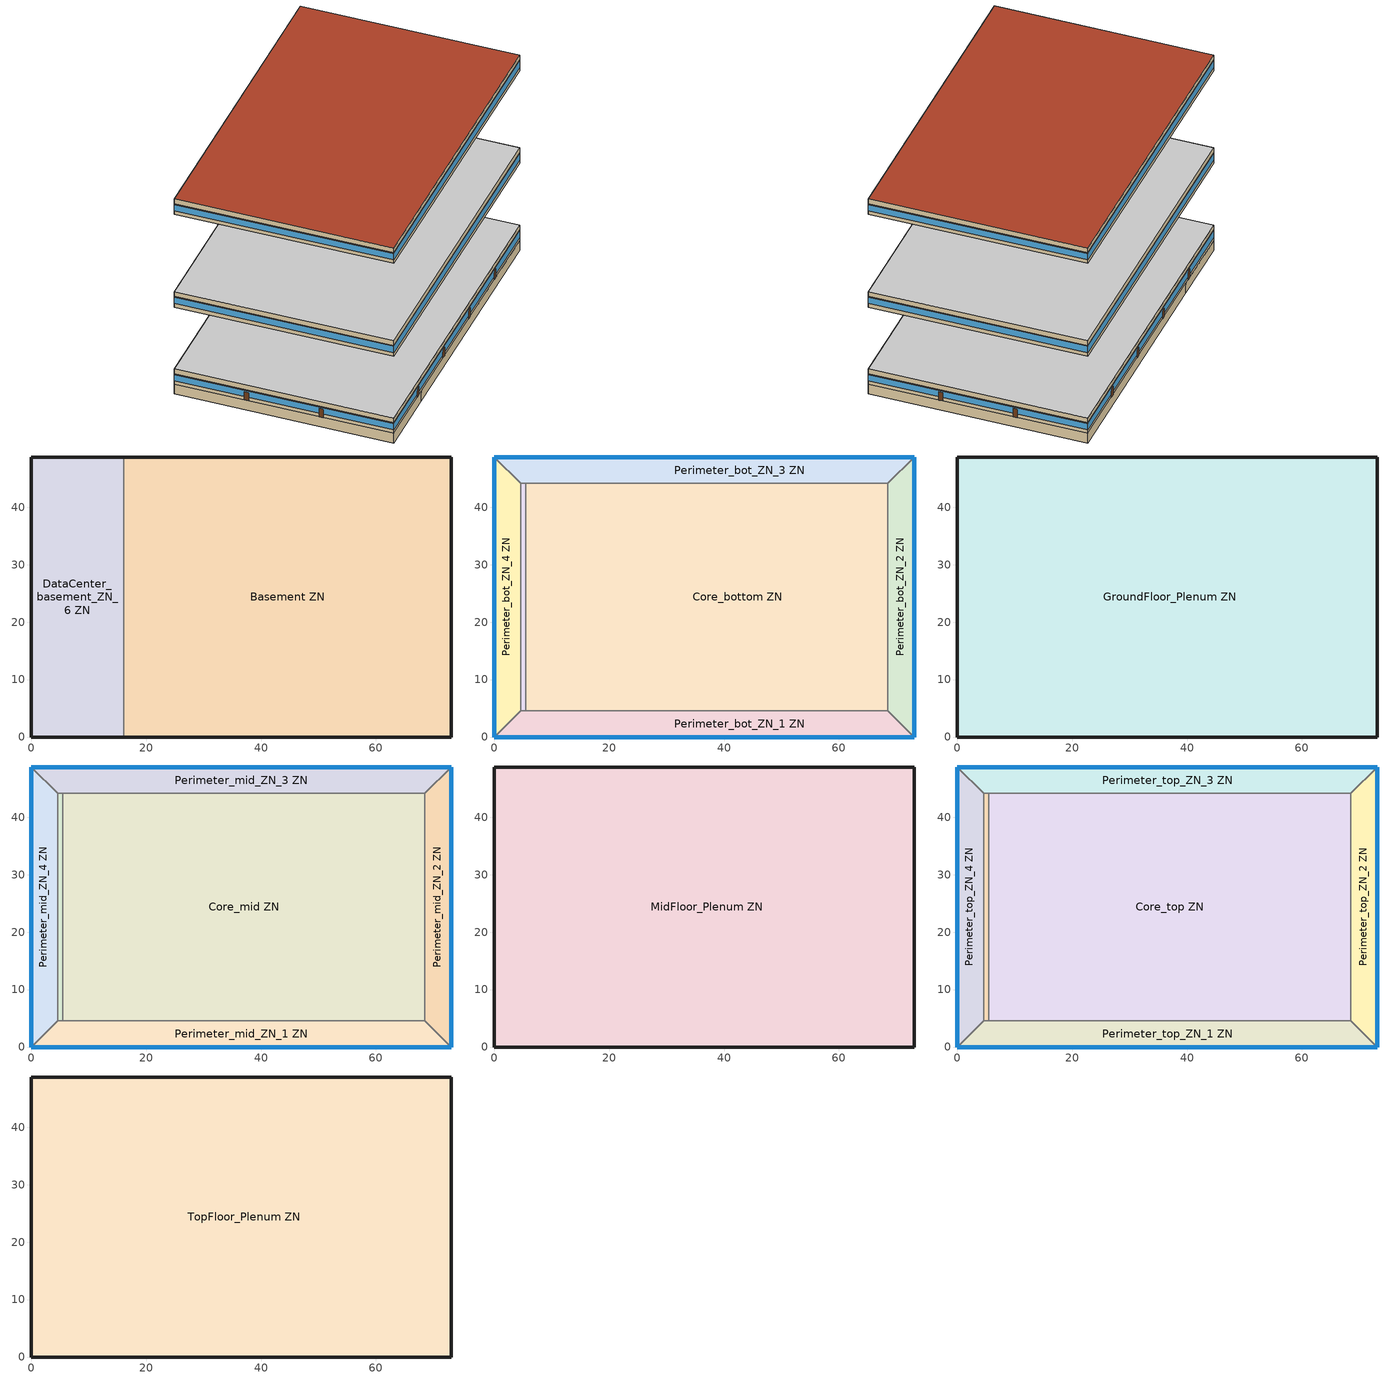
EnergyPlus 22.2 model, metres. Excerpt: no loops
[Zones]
Basement ZN
 floor ground (Basement Floor construction): 73.11,48.74 73.11,0 16.08,0 16.08,48.74 z-2.44
 wall ground (Basement Wall C-Factor 6.47 Height 2.44): 16.08,0 73.11,0 73.11,48.74 16.08,48.74 z-2.44:0
 wall to DataCenter_basement_ZN_6 ZN (Typical Interior Wall): 16.08,48.74 16.08,0 z-2.44:0
DataCenter_basement_ZN_6 ZN
 floor ground (Basement Floor construction): 16.08,48.74 16.08,0 0,0 0,48.74 z-2.44
 wall ground (Basement Wall C-Factor 6.47 Height 2.44): 16.08,48.74 0,48.74 0,0 16.08,0 z-2.44:0
Core_bottom ZN
 floor to Basement ZN (Typical Interior Floor): 68.53,44.16 68.53,4.57 16.08,4.57 16.08,44.16 z0
 floor to DataCenter_basement_ZN_6 ZN (Typical Interior Floor): 16.08,44.16 16.08,4.57 5.49,4.57 5.49,44.16 z0
 wall to Perimeter_bot_ZN_2 ZN (Typical Interior Wall): 68.53,4.57 68.53,44.16 z0:2.74
 wall to Perimeter_bot_ZN_3 ZN (Typical Interior Wall): 68.53,44.16 5.49,44.16 z0:2.74
 wall to Perimeter_bot_ZN_1 ZN (Typical Interior Wall): 5.49,4.57 68.53,4.57 z0:2.74
 wall to DataCenter_bot_ZN_6 ZN (Typical Interior Wall): 5.49,44.16 5.49,4.57 z0:2.74
Perimeter_bot_ZN_2 ZN
 floor to Basement ZN (Typical Interior Floor): 73.11,48.74 73.11,0 68.53,4.57 68.53,44.16 z0
 wall outside (Typical Insulated Exterior Mass Wall R-2.39): 73.11,0 73.11,48.74 z0:2.74
 wall to Perimeter_bot_ZN_1 ZN (Typical Interior Wall): 68.53,4.57 73.11,0 z0:2.74
 wall to Perimeter_bot_ZN_3 ZN (Typical Interior Wall): 73.11,48.74 68.53,44.16 z0:2.74
 window (U 1.22 SHGC 0.25 Sgl Elec Ref Colored 6mm): 73.11,0 73.11,48.74 z0.91:2.5
 door (Typical Insulated Metal Door R-1.43): 73.11,15.6 73.11,16.51 / 73.11,32.21 73.11,33.12 z0:2.13
Perimeter_bot_ZN_3 ZN
 floor to DataCenter_basement_ZN_6 ZN (Typical Interior Floor): 16.08,48.74 16.08,44.16 4.57,44.16 0,48.74 z0
 floor to Basement ZN (Typical Interior Floor): 73.11,48.74 68.53,44.16 16.08,44.16 16.08,48.74 z0
 wall outside (Typical Insulated Exterior Mass Wall R-2.39): 73.11,48.74 0,48.74 z0:2.74
 wall to DataCenter_bot_ZN_6 ZN (Typical Interior Wall): 4.57,44.16 5.49,44.16 z0:2.74
 wall to Perimeter_bot_ZN_4 ZN (Typical Interior Wall): 0,48.74 4.57,44.16 z0:2.74
 window (U 1.22 SHGC 0.25 Sgl Elec Ref Colored 6mm): 73.11,48.74 0,48.74 z0.91:2.5
 door (Typical Insulated Metal Door R-1.43): 59.29,48.74 58.38,48.74 / 44.44,48.74 43.52,48.74 / 29.61,48.74 28.7,48.74 / 14.74,48.74 13.82,48.74 z0:2.13
Perimeter_bot_ZN_1 ZN
 floor to DataCenter_basement_ZN_6 ZN (Typical Interior Floor): 16.08,4.57 16.08,0 0,0 4.57,4.57 z0
 floor to Basement ZN (Typical Interior Floor): 68.53,4.57 73.11,0 16.08,0 16.08,4.57 z0
 wall outside (Typical Insulated Exterior Mass Wall R-2.39): 0,0 73.11,0 z0:2.74
 wall to DataCenter_bot_ZN_6 ZN (Typical Interior Wall): 5.49,4.57 4.57,4.57 z0:2.74
 wall to Perimeter_bot_ZN_4 ZN (Typical Interior Wall): 4.57,4.57 0,0 z0:2.74
 window (U 1.22 SHGC 0.25 Sgl Elec Ref Colored 6mm): 0,0 73.11,0 z0.91:2.5
 door (Typical Insulated Metal Door R-1.43): 13.81,0 14.73,0 / 28.64,0 29.56,0 / 43.53,0 44.44,0 / 58.43,0 59.34,0 z0:2.13
DataCenter_bot_ZN_6 ZN
 floor to DataCenter_basement_ZN_6 ZN (Typical Interior Floor): 5.49,44.16 5.49,4.57 4.57,4.57 4.57,44.16 z0
 wall to Perimeter_bot_ZN_4 ZN (Typical Interior Wall): 4.57,44.16 4.57,4.57 z0:2.74
Perimeter_bot_ZN_4 ZN
 floor to DataCenter_basement_ZN_6 ZN (Typical Interior Floor): 0,48.74 4.57,44.16 4.57,4.57 0,0 z0
 wall outside (Typical Insulated Exterior Mass Wall R-2.39): 0,48.74 0,0 z0:2.74
 window (U 1.22 SHGC 0.25 Sgl Elec Ref Colored 6mm): 0,48.74 0,0 z0.91:2.5
 door (Typical Insulated Metal Door R-1.43): 0,33.19 0,32.27 / 0,16.55 0,15.64 z0:2.13
GroundFloor_Plenum ZN
 floor to Core_bottom ZN (Plenum Acoustical Tile): 68.53,44.16 68.53,4.57 5.49,4.57 5.49,44.16 z2.74
 floor to DataCenter_bot_ZN_6 ZN (Plenum Acoustical Tile): 5.49,44.16 5.49,4.57 4.57,4.57 4.57,44.16 z2.74
 floor to Perimeter_bot_ZN_1 ZN (Plenum Acoustical Tile): 68.53,4.57 73.11,0 0,0 4.57,4.57 z2.74
 floor to Perimeter_bot_ZN_2 ZN (Plenum Acoustical Tile): 73.11,48.74 73.11,0 68.53,4.57 68.53,44.16 z2.74
 floor to Perimeter_bot_ZN_3 ZN (Plenum Acoustical Tile): 73.11,48.74 68.53,44.16 4.57,44.16 0,48.74 z2.74
 floor to Perimeter_bot_ZN_4 ZN (Plenum Acoustical Tile): 0,48.74 4.57,44.16 4.57,4.57 0,0 z2.74
 wall outside (Typical Insulated Exterior Mass Wall R-2.39): 73.11,0 73.11,48.74 0,48.74 0,0 73.11,0 z2.74:3.96
 ceiling adiabatic (Floor Adiabatic construction): 73.11,0 73.11,48.74 0,48.74 0,0 z3.96
Core_mid ZN
 floor adiabatic (Floor Adiabatic construction): 68.53,44.16 68.53,4.57 5.49,4.57 5.49,44.16 z19.82
 wall to Perimeter_mid_ZN_2 ZN (Typical Interior Wall): 68.53,4.57 68.53,44.16 z19.82:22.56
 wall to Perimeter_mid_ZN_3 ZN (Typical Interior Wall): 68.53,44.16 5.49,44.16 z19.82:22.56
 wall to Perimeter_mid_ZN_1 ZN (Typical Interior Wall): 5.49,4.57 68.53,4.57 z19.82:22.56
 wall to DataCenter_mid_ZN_6 ZN (Typical Interior Wall): 5.49,44.16 5.49,4.57 z19.82:22.56
Perimeter_mid_ZN_2 ZN
 floor adiabatic (Floor Adiabatic construction): 73.11,48.74 73.11,0 68.53,4.57 68.53,44.16 z19.82
 wall outside (Typical Insulated Exterior Mass Wall R-2.39): 73.11,0 73.11,48.74 z19.82:22.56
 wall to Perimeter_mid_ZN_1 ZN (Typical Interior Wall): 68.53,4.57 73.11,0 z19.82:22.56
 wall to Perimeter_mid_ZN_3 ZN (Typical Interior Wall): 73.11,48.74 68.53,44.16 z19.82:22.56
 window (U 1.22 SHGC 0.25 Sgl Elec Ref Colored 6mm): 73.11,0 73.11,48.74 z20.73:22.32
Perimeter_mid_ZN_3 ZN
 floor adiabatic (Floor Adiabatic construction): 73.11,48.74 68.53,44.16 4.57,44.16 0,48.74 z19.82
 wall outside (Typical Insulated Exterior Mass Wall R-2.39): 73.11,48.74 0,48.74 z19.82:22.56
 wall to DataCenter_mid_ZN_6 ZN (Typical Interior Wall): 4.57,44.16 5.49,44.16 z19.82:22.56
 wall to Perimeter_mid_ZN_4 ZN (Typical Interior Wall): 0,48.74 4.57,44.16 z19.82:22.56
 window (U 1.22 SHGC 0.25 Sgl Elec Ref Colored 6mm): 73.11,48.74 0,48.74 z20.73:22.32
Perimeter_mid_ZN_1 ZN
 floor adiabatic (Floor Adiabatic construction): 68.53,4.57 73.11,0 0,0 4.57,4.57 z19.82
 wall outside (Typical Insulated Exterior Mass Wall R-2.39): 0,0 73.11,0 z19.82:22.56
 wall to DataCenter_mid_ZN_6 ZN (Typical Interior Wall): 5.49,4.57 4.57,4.57 z19.82:22.56
 wall to Perimeter_mid_ZN_4 ZN (Typical Interior Wall): 4.57,4.57 0,0 z19.82:22.56
 window (U 1.22 SHGC 0.25 Sgl Elec Ref Colored 6mm): 0,0 73.11,0 z20.73:22.32
DataCenter_mid_ZN_6 ZN
 floor adiabatic (Floor Adiabatic construction): 5.49,44.16 5.49,4.57 4.57,4.57 4.57,44.16 z19.82
 wall to Perimeter_mid_ZN_4 ZN (Typical Interior Wall): 4.57,44.16 4.57,4.57 z19.82:22.56
Perimeter_mid_ZN_4 ZN
 floor adiabatic (Floor Adiabatic construction): 0,48.74 4.57,44.16 4.57,4.57 0,0 z19.82
 wall outside (Typical Insulated Exterior Mass Wall R-2.39): 0,48.74 0,0 z19.82:22.56
 window (U 1.22 SHGC 0.25 Sgl Elec Ref Colored 6mm): 0,48.74 0,0 z20.73:22.32
MidFloor_Plenum ZN
 floor to Core_mid ZN (Plenum Acoustical Tile): 68.53,44.16 68.53,4.57 5.49,4.57 5.49,44.16 z22.56
 floor to DataCenter_mid_ZN_6 ZN (Plenum Acoustical Tile): 5.49,44.16 5.49,4.57 4.57,4.57 4.57,44.16 z22.56
 floor to Perimeter_mid_ZN_1 ZN (Plenum Acoustical Tile): 68.53,4.57 73.11,0 0,0 4.57,4.57 z22.56
 floor to Perimeter_mid_ZN_2 ZN (Plenum Acoustical Tile): 73.11,48.74 73.11,0 68.53,4.57 68.53,44.16 z22.56
 floor to Perimeter_mid_ZN_3 ZN (Plenum Acoustical Tile): 73.11,48.74 68.53,44.16 4.57,44.16 0,48.74 z22.56
 floor to Perimeter_mid_ZN_4 ZN (Plenum Acoustical Tile): 0,48.74 4.57,44.16 4.57,4.57 0,0 z22.56
 wall outside (Typical Insulated Exterior Mass Wall R-2.39): 73.11,0 73.11,48.74 0,48.74 0,0 73.11,0 z22.56:23.78
 ceiling adiabatic (Floor Adiabatic construction): 73.11,0 73.11,48.74 0,48.74 0,0 z23.78
Core_top ZN
 floor adiabatic (Floor Adiabatic construction): 68.53,44.16 68.53,4.57 5.49,4.57 5.49,44.16 z43.6
 wall to Perimeter_top_ZN_2 ZN (Typical Interior Wall): 68.53,4.57 68.53,44.16 z43.6:46.34
 wall to Perimeter_top_ZN_3 ZN (Typical Interior Wall): 68.53,44.16 5.49,44.16 z43.6:46.34
 wall to Perimeter_top_ZN_1 ZN (Typical Interior Wall): 5.49,4.57 68.53,4.57 z43.6:46.34
 wall to DataCenter_top_ZN_6 ZN (Typical Interior Wall): 5.49,44.16 5.49,4.57 z43.6:46.34
Perimeter_top_ZN_2 ZN
 floor adiabatic (Floor Adiabatic construction): 73.11,48.74 73.11,0 68.53,4.57 68.53,44.16 z43.6
 wall outside (Typical Insulated Exterior Mass Wall R-2.39): 73.11,0 73.11,48.74 z43.6:46.34
 wall to Perimeter_top_ZN_1 ZN (Typical Interior Wall): 68.53,4.57 73.11,0 z43.6:46.34
 wall to Perimeter_top_ZN_3 ZN (Typical Interior Wall): 73.11,48.74 68.53,44.16 z43.6:46.34
 window (U 1.22 SHGC 0.25 Sgl Elec Ref Colored 6mm): 73.11,0 73.11,48.74 z44.51:46.1
Perimeter_top_ZN_3 ZN
 floor adiabatic (Floor Adiabatic construction): 73.11,48.74 68.53,44.16 4.57,44.16 0,48.74 z43.6
 wall outside (Typical Insulated Exterior Mass Wall R-2.39): 73.11,48.74 0,48.74 z43.6:46.34
 wall to DataCenter_top_ZN_6 ZN (Typical Interior Wall): 4.57,44.16 5.49,44.16 z43.6:46.34
 wall to Perimeter_top_ZN_4 ZN (Typical Interior Wall): 0,48.74 4.57,44.16 z43.6:46.34
 window (U 1.22 SHGC 0.25 Sgl Elec Ref Colored 6mm): 73.11,48.74 0,48.74 z44.51:46.1
Perimeter_top_ZN_1 ZN
 floor adiabatic (Floor Adiabatic construction): 68.53,4.57 73.11,0 0,0 4.57,4.57 z43.6
 wall outside (Typical Insulated Exterior Mass Wall R-2.39): 0,0 73.11,0 z43.6:46.34
 wall to DataCenter_top_ZN_6 ZN (Typical Interior Wall): 5.49,4.57 4.57,4.57 z43.6:46.34
 wall to Perimeter_top_ZN_4 ZN (Typical Interior Wall): 4.57,4.57 0,0 z43.6:46.34
 window (U 1.22 SHGC 0.25 Sgl Elec Ref Colored 6mm): 0,0 73.11,0 z44.51:46.1
DataCenter_top_ZN_6 ZN
 floor adiabatic (Floor Adiabatic construction): 5.49,44.16 5.49,4.57 4.57,4.57 4.57,44.16 z43.6
 wall to Perimeter_top_ZN_4 ZN (Typical Interior Wall): 4.57,44.16 4.57,4.57 z43.6:46.34
Perimeter_top_ZN_4 ZN
 floor adiabatic (Floor Adiabatic construction): 0,48.74 4.57,44.16 4.57,4.57 0,0 z43.6
 wall outside (Typical Insulated Exterior Mass Wall R-2.39): 0,48.74 0,0 z43.6:46.34
 window (U 1.22 SHGC 0.25 Sgl Elec Ref Colored 6mm): 0,48.74 0,0 z44.51:46.1
TopFloor_Plenum ZN
 floor to Core_top ZN (Plenum Acoustical Tile): 68.53,44.16 68.53,4.57 5.49,4.57 5.49,44.16 z46.34
 floor to DataCenter_top_ZN_6 ZN (Plenum Acoustical Tile): 5.49,44.16 5.49,4.57 4.57,4.57 4.57,44.16 z46.34
 floor to Perimeter_top_ZN_1 ZN (Plenum Acoustical Tile): 68.53,4.57 73.11,0 0,0 4.57,4.57 z46.34
 floor to Perimeter_top_ZN_2 ZN (Plenum Acoustical Tile): 73.11,48.74 73.11,0 68.53,4.57 68.53,44.16 z46.34
 floor to Perimeter_top_ZN_3 ZN (Plenum Acoustical Tile): 73.11,48.74 68.53,44.16 4.57,44.16 0,48.74 z46.34
 floor to Perimeter_top_ZN_4 ZN (Plenum Acoustical Tile): 0,48.74 4.57,44.16 4.57,4.57 0,0 z46.34
 wall outside (Typical Insulated Exterior Mass Wall R-2.39): 73.11,0 73.11,48.74 0,48.74 0,0 73.11,0 z46.34:47.56
 roof outside (Typical IEAD Roof R-15.87): 73.11,0 73.11,48.74 0,48.74 0,0 z47.56
[Building]
-LargeOffice-ASHRAE 169-2013-2A created: 2023-01-18 17:07:04 -0800: Loads convergence tolerance value=0.04; Maximum number of warmup days=25; Minimum number of warmup days=6; North axis=0; Solar distribution=FullInteriorAndExterior; Temperature convergence tolerance value=0.2; Terrain=City
[Site:GroundTemperature:FCfactorMethod]
January ground temperature=24.2; February ground temperature=18.9; March ground temperature=15.7; April ground temperature=13.6; May ground temperature=15.5; June ground temperature=17.1; July ground temperature=21.2; August ground temperature=26.9; September ground temperature=27.6; October ground temperature=27.9; November ground temperature=27.4; December ground temperature=26.2
[Site:Location]
Tampa-MacDill AFB_FL_USA: Elevation=8; Latitude=27.85; Longitude=-82.52; Time zone=-5
[Site:WaterMainsTemperature]
Annual average outdoor air temperature=21.85; Calculation method=Correlation; Maximum difference in monthly average outdoor air temperatures=14.3
[SizingPeriod:DesignDay] Barometric pressure=101229; Begin environment reset mode=FullResetAtBeginEnvironment; Day of month=21; Daylight saving time indicator=No; Dry bulb temperature range modifier type=DefaultMultipliers; Humidity condition type=WetBulb; Rain indicator=No; Snow indicator=No
Name | Ashrae clear sky optical depth for beam irradiance taub | Ashrae clear sky optical depth for diffuse irradiance taud | Daily dry bulb temperature range | Day type | Maximum dry bulb temperature | Month | Solar model indicator | Wetbulb or dewpoint at maximum dry bulb | Wind direction | Wind speed | Sky clearness
Tampa-MacDill.AFB_FL_USA Ann Clg .4% Condns DB=>MWB | 0.491 | 2.016 | 7.9 | SummerDesignDay | 33.9 | 8 | ASHRAETau | 25.1 | 270 | 3.1
Tampa-MacDill.AFB_FL_USA Ann Htg 99.6% Condns DB |  |  | 0 | WinterDesignDay | 4.6 | 1 | ASHRAEClearSky | 4.6 | 10 | 2.5 | 0
[Construction]
Basement Floor construction: M10 200mm concrete block basement wall, CP02 CARPET PAD 1
Floor Adiabatic construction: CP02 CARPET PAD, 100mm Normalweight concrete floor, Nonres_Floor_Insulation
InteriorFurnishings: Std Wood 6inch
Plenum Acoustical Tile: Acoustic Tile - 1/2 in.
Typical IEAD Roof R-15.87: Roof Membrane, Typical Insulation R-14.76, Metal Roof Surface
Typical Insulated Exterior Mass Wall R-2.39: 1IN Stucco, 8IN CONCRETE HW RefBldg, 1/2IN Gypsum
Typical Insulated Metal Door R-1.43: F08 Metal surface, Typical Insulation R-0.58
Typical Interior Floor: 100mm Normalweight concrete floor, CP02 CARPET PAD
Typical Interior Wall: G01 13mm gypsum board, G01 13mm gypsum board
U 1.22 SHGC 0.25 Sgl Elec Ref Colored 6mm: ECREF-1 COLORED 6MM
[Construction:CfactorUndergroundWall]
Basement Wall C-Factor 6.47 Height 2.44: C factor=6.47322; Height=2.439
[Material] Thermal absorptance=0.9
Name | Conductivity | Density | Roughness | Solar absorptance | Specific heat | Thickness | Visible absorptance
1/2IN Gypsum | 0.16 | 784.9 | Smooth | 0.4 | 830 | 0.0127 | 0.4
1IN Stucco | 0.6918 | 1858 | Smooth | 0.7 | 837 | 0.0253 | 0.92
8IN CONCRETE HW RefBldg | 1.311 | 2240 | Rough | 0.7 | 836.8 | 0.2032 | 0.7
100mm Normalweight concrete floor | 2.31 | 2322 | MediumSmooth | 0.7 | 832 | 0.1016 | 0.7
Acoustic Tile - 1/2 in. | 0.0576335 | 288.332 | MediumSmooth | 0 | 795.492 | 0.0127 | 0
F08 Metal surface; Metal Roof Surface | 45.28 | 7824 | Smooth | 0.7 | 500 | 0.0008 | 0.7
G01 13mm gypsum board | 0.16 | 800 | Smooth | 0.7 | 1090 | 0.0127 | 0.5
M10 200mm concrete block basement wall | 1.326 | 1842 | MediumRough | 0.7 | 912 | 0.2032 | 0.7
Roof Membrane | 0.16 | 1121.29 | VeryRough | 0.7 | 1460 | 0.0095 | 0.7
Std Wood 6inch | 0.12 | 540 | MediumSmooth | 0.7 | 1210 | 0.15 | 0.7
[Material:NoMass] Solar absorptance=0.7; Thermal absorptance=0.9
Name | Roughness | Thermal resistance | Visible absorptance
CP02 CARPET PAD; CP02 CARPET PAD 1 | VeryRough | 0.21648 | 0.8
Nonres_Floor_Insulation | MediumSmooth | 2.88292 | 0.7
Typical Insulation R-0.58 | Smooth | 0.101875 | 0.7
Typical Insulation R-14.76 | Smooth | 2.59864 | 0.7
[WindowMaterial:Glazing]
ECREF-1 COLORED 6MM: Back side infrared hemispherical emissivity=0.84; Back side solar reflectance at normal incidence=0.219; Back side visible reflectance at normal incidence=0.073; Conductivity=0.9; Dirt correction factor for solar and visible transmittance=1; Front side infrared hemispherical emissivity=0.84; Front side solar reflectance at normal incidence=0.219; Front side visible reflectance at normal incidence=0.073; Infrared transmittance at normal incidence=0; Optical data type=SpectralAverage; Solar diffusing=No; Solar transmittance at normal incidence=0.099; Thickness=0.006; Visible transmittance at normal incidence=0.155
[AirLoopHVAC:ReturnPlenum]
Name | Zone
Air Loop HVAC Return Plenum 1 | GroundFloor_Plenum ZN
Air Loop HVAC Return Plenum 2 | MidFloor_Plenum ZN
Air Loop HVAC Return Plenum 3 | TopFloor_Plenum ZN
[AvailabilityManager:NightCycle] Applicability schedule=Always On Discrete; Control type=CycleOnAny; Cycling run time control type=FixedRunTime; Thermostat tolerance=1
Name | Cycling run time | Fan schedule
Availability Manager Night Cycle 1; Availability Manager Night Cycle 2; Availability Manager Night Cycle 3 | 1800 | OfficeLarge HVACOperationSchd
Availability Manager Night Cycle 4 | 3600 | OfficeLarge HVACOperationSchd
Availability Manager Night Cycle 5; Availability Manager Night Cycle 6; Availability Manager Night Cycle 7; Availability Manager Night Cycle 8 | 3600 | Always On Discrete
[AvailabilityManager:Scheduled] Schedule=Always On Discrete
CAV_bas OA System Availability Manager; DataCenter_basement_ZN_6 ZN PSZ-AC Data Center OA System Availability Manager; DataCenter_bot_ZN_6 ZN PSZ-AC Data Center OA System Availability Manager; DataCenter_mid_ZN_6 ZN PSZ-AC Data Center OA System Availability Manager; DataCenter_top_ZN_6 ZN PSZ-AC Data Center OA System Availability Manager; VAV_bot WITH REHEAT OA System Availability Manager; VAV_mid WITH REHEAT OA System Availability Manager; VAV_top WITH REHEAT OA System Availability Manager
[Exterior:FuelEquipment] End use subcategory=General; Fuel use type=Electricity
Name | Design level | Schedule
Fuel equipment 1 | 244444 | Large Office BLDG ELEVATORS
Fuel equipment 2 | 1942.8 | OfficeLarge ELEV_LIGHT_FAN_SCH_24_7
[Exterior:Lights]
NonDimming Exterior Lights Def: Control option=AstronomicalClock; Design level=62782.82; End use subcategory=General; Schedule=Always On
[InternalMass] Construction=InteriorFurnishings
Name | Zone or zonelist | Surface area
Basement Mass | Basement ZN | 5558.85
Core_bottom Mass | Core_bottom ZN | 4992.24
Core_mid Mass | Core_mid ZN | 4992.24
Core_top Mass | Core_top ZN | 4992.24
DataCenter_basement_ZN_6 Mass | DataCenter_basement_ZN_6 ZN | 1567.36
DataCenter_bot_ZN_6 Mass | DataCenter_bot_ZN_6 ZN | 72.4055
DataCenter_mid_ZN_6 Mass | DataCenter_mid_ZN_6 ZN | 72.4055
DataCenter_top_ZN_6 Mass | DataCenter_top_ZN_6 ZN | 72.4055
GroundFloor_Plenum Mass | GroundFloor_Plenum ZN | 7126.21
MidFloor_Plenum Mass | MidFloor_Plenum ZN | 7126.21
Perimeter_bot_ZN_1 Mass | Perimeter_bot_ZN_1 ZN | 626.839
Perimeter_bot_ZN_2 Mass | Perimeter_bot_ZN_2 ZN | 403.95
Perimeter_bot_ZN_3 Mass | Perimeter_bot_ZN_3 ZN | 626.826
Perimeter_bot_ZN_4 Mass | Perimeter_bot_ZN_4 ZN | 403.95
Perimeter_mid_ZN_1 Mass | Perimeter_mid_ZN_1 ZN | 626.839
Perimeter_mid_ZN_2 Mass | Perimeter_mid_ZN_2 ZN | 403.95
Perimeter_mid_ZN_3 Mass | Perimeter_mid_ZN_3 ZN | 626.826
Perimeter_mid_ZN_4 Mass | Perimeter_mid_ZN_4 ZN | 403.95
Perimeter_top_ZN_1 Mass | Perimeter_top_ZN_1 ZN | 626.839
Perimeter_top_ZN_2 Mass | Perimeter_top_ZN_2 ZN | 403.95
Perimeter_top_ZN_3 Mass | Perimeter_top_ZN_3 ZN | 626.826
Perimeter_top_ZN_4 Mass | Perimeter_top_ZN_4 ZN | 403.95
TopFloor_Plenum Mass | TopFloor_Plenum ZN | 7126.21
[Space] Ceiling height=Autocalculate; Floor area=Autocalculate; Volume=Autocalculate
Name | Zone | Space type | Tag 1 | Tag 2
Basement ZN_space | Basement ZN | OFFICE_OPEN_PLAN | OFFICE_BUILDINGS_OFFICE_SPACE | OFFICE
Core_bottom ZN_space | Core_bottom ZN | OFFICE_OPEN_PLAN | OFFICE_BUILDINGS_OFFICE_SPACE | OFFICE
Core_mid ZN_space | Core_mid ZN | OFFICE_OPEN_PLAN | OFFICE_BUILDINGS_OFFICE_SPACE | OFFICE
Core_top ZN_space | Core_top ZN | OFFICE_OPEN_PLAN | OFFICE_BUILDINGS_OFFICE_SPACE | OFFICE
DataCenter_basement_ZN_6 ZN_space | DataCenter_basement_ZN_6 ZN | STORAGE_ROOM_LARGE | OFFICE_BUILDINGS_OCCUPIABLE_STORAGE_ROOMS_FOR_DRY_MATERIALS | ALL_OTHERS
DataCenter_bot_ZN_6 ZN_space | DataCenter_bot_ZN_6 ZN | STORAGE_ROOM_SMALL | OFFICE_BUILDINGS_OCCUPIABLE_STORAGE_ROOMS_FOR_DRY_MATERIALS | ALL_OTHERS
DataCenter_mid_ZN_6 ZN_space | DataCenter_mid_ZN_6 ZN | STORAGE_ROOM_SMALL | OFFICE_BUILDINGS_OCCUPIABLE_STORAGE_ROOMS_FOR_DRY_MATERIALS | ALL_OTHERS
DataCenter_top_ZN_6 ZN_space | DataCenter_top_ZN_6 ZN | STORAGE_ROOM_SMALL | OFFICE_BUILDINGS_OCCUPIABLE_STORAGE_ROOMS_FOR_DRY_MATERIALS | ALL_OTHERS
Perimeter_bot_ZN_1 ZN_space | Perimeter_bot_ZN_1 ZN | OFFICE_OPEN_PLAN | OFFICE_BUILDINGS_OFFICE_SPACE | OFFICE
Perimeter_bot_ZN_2 ZN_space | Perimeter_bot_ZN_2 ZN | OFFICE_OPEN_PLAN | OFFICE_BUILDINGS_OFFICE_SPACE | OFFICE
Perimeter_bot_ZN_3 ZN_space | Perimeter_bot_ZN_3 ZN | OFFICE_OPEN_PLAN | OFFICE_BUILDINGS_OFFICE_SPACE | OFFICE
Perimeter_bot_ZN_4 ZN_space | Perimeter_bot_ZN_4 ZN | OFFICE_OPEN_PLAN | OFFICE_BUILDINGS_OFFICE_SPACE | OFFICE
Perimeter_mid_ZN_1 ZN_space | Perimeter_mid_ZN_1 ZN | OFFICE_OPEN_PLAN | OFFICE_BUILDINGS_OFFICE_SPACE | OFFICE
Perimeter_mid_ZN_2 ZN_space | Perimeter_mid_ZN_2 ZN | OFFICE_OPEN_PLAN | OFFICE_BUILDINGS_OFFICE_SPACE | OFFICE
Perimeter_mid_ZN_3 ZN_space | Perimeter_mid_ZN_3 ZN | OFFICE_OPEN_PLAN | OFFICE_BUILDINGS_OFFICE_SPACE | OFFICE
Perimeter_mid_ZN_4 ZN_space | Perimeter_mid_ZN_4 ZN | OFFICE_OPEN_PLAN | OFFICE_BUILDINGS_OFFICE_SPACE | OFFICE
Perimeter_top_ZN_1 ZN_space | Perimeter_top_ZN_1 ZN | OFFICE_OPEN_PLAN | OFFICE_BUILDINGS_OFFICE_SPACE | OFFICE
Perimeter_top_ZN_2 ZN_space | Perimeter_top_ZN_2 ZN | OFFICE_OPEN_PLAN | OFFICE_BUILDINGS_OFFICE_SPACE | OFFICE
Perimeter_top_ZN_3 ZN_space | Perimeter_top_ZN_3 ZN | OFFICE_OPEN_PLAN | OFFICE_BUILDINGS_OFFICE_SPACE | OFFICE
Perimeter_top_ZN_4 ZN_space | Perimeter_top_ZN_4 ZN | OFFICE_OPEN_PLAN | OFFICE_BUILDINGS_OFFICE_SPACE | OFFICE
[Zone]
Name | Multiplier | Part of total floor area
Basement ZN; Core_bottom ZN; Core_top ZN; DataCenter_basement_ZN_6 ZN; DataCenter_bot_ZN_6 ZN; DataCenter_top_ZN_6 ZN; Perimeter_bot_ZN_1 ZN; Perimeter_bot_ZN_2 ZN; Perimeter_bot_ZN_3 ZN; Perimeter_bot_ZN_4 ZN; Perimeter_top_ZN_1 ZN; Perimeter_top_ZN_2 ZN; Perimeter_top_ZN_3 ZN; Perimeter_top_ZN_4 ZN | 1 | Yes
Core_mid ZN; DataCenter_mid_ZN_6 ZN; Perimeter_mid_ZN_1 ZN; Perimeter_mid_ZN_2 ZN; Perimeter_mid_ZN_3 ZN; Perimeter_mid_ZN_4 ZN | 10 | Yes
GroundFloor_Plenum ZN; TopFloor_Plenum ZN | 1 | No
MidFloor_Plenum ZN | 10 | No
[ZoneInfiltration:DesignFlowRate] Constant term coefficient=0; Design flow rate calculation method=Flow/ExteriorArea; Schedule=OfficeLarge INFIL_SCH_PNNL; Temperature term coefficient=0; Velocity squared term coefficient=0; Velocity term coefficient=0.224
Name | Flow rate per exterior surface area | Zone or zonelist or space or spacelist
GroundFloor_Plenum Infiltration | 0.00102523 | GroundFloor_Plenum ZN
MidFloor_Plenum Infiltration | 0.00102523 | MidFloor_Plenum ZN
Perimeter_bot_ZN_1 Infiltration | 0.00102523 | Perimeter_bot_ZN_1 ZN
Perimeter_bot_ZN_2 Infiltration | 0.00102523 | Perimeter_bot_ZN_2 ZN
Perimeter_bot_ZN_3 Infiltration | 0.00102523 | Perimeter_bot_ZN_3 ZN
Perimeter_bot_ZN_4 Infiltration | 0.00102523 | Perimeter_bot_ZN_4 ZN
Perimeter_mid_ZN_1 Infiltration | 0.00102523 | Perimeter_mid_ZN_1 ZN
Perimeter_mid_ZN_2 Infiltration | 0.00102523 | Perimeter_mid_ZN_2 ZN
Perimeter_mid_ZN_3 Infiltration | 0.00102523 | Perimeter_mid_ZN_3 ZN
Perimeter_mid_ZN_4 Infiltration | 0.00102523 | Perimeter_mid_ZN_4 ZN
Perimeter_top_ZN_1 Infiltration | 0.00102523 | Perimeter_top_ZN_1 ZN
Perimeter_top_ZN_2 Infiltration | 0.00102523 | Perimeter_top_ZN_2 ZN
Perimeter_top_ZN_3 Infiltration | 0.00102523 | Perimeter_top_ZN_3 ZN
Perimeter_top_ZN_4 Infiltration | 0.00102523 | Perimeter_top_ZN_4 ZN
TopFloor_Plenum Infiltration | 7.89086e-05 | TopFloor_Plenum ZN
[Schedule:Compact]
Always On: Through: 12/31, For: AllDays, Until: 24:00, 1
[Schedule:Constant]
Always On Discrete: Hourly value=1
[Schedule:Day:Interval]
Large Office BLDG ELEVATORS Default; Large Office BLDG ELEVATORS Summer Design Day; Large Office BLDG ELEVATORS Winter Design Day: 04:00, 0.05, 05:00, 0.1, 06:00, 0.2, 07:00, 0.4, 09:00, 0.5, 10:00, 0.35, 16:00, 0.15, 17:00, 0.35, 19:00, 0.5, 21:00, 0.4, 22:00, 0.3, 23:00, 0.2, 24:00, 0.1, No
OfficeLarge ELEV_LIGHT_FAN_SCH_24_7 Default; OfficeLarge ELEV_LIGHT_FAN_SCH_24_7 Summer Design Day; OfficeLarge ELEV_LIGHT_FAN_SCH_24_7 Winter Design Day; OfficeLarge INFIL_SCH_PNNL Default: 24:00, 1, No
OfficeLarge HVACOperationSchd Default: 24:00, 0, No
OfficeLarge HVACOperationSchd SmrDsn|Wkdy Day; OfficeLarge HVACOperationSchd Summer Design Day: 06:00, 0, 22:00, 1, 24:00, 0, No
OfficeLarge HVACOperationSchd Winter Design Day; OfficeLarge HVACOperationSchd WntrDsn|Sat Day: 06:00, 0, 18:00, 1, 24:00, 0, No
OfficeLarge INFIL_SCH_PNNL SmrDsn|Wkdy Day; OfficeLarge INFIL_SCH_PNNL Summer Design Day: 06:00, 1, 22:00, 0.25, 24:00, 1, No
OfficeLarge INFIL_SCH_PNNL Winter Design Day; OfficeLarge INFIL_SCH_PNNL WntrDsn|Sat Day: 06:00, 1, 18:00, 0.25, 24:00, 1, No
[Schedule:Week:Daily]
Large Office BLDG ELEVATORS Week Rule - Jan1-Dec31: Large Office BLDG ELEVATORS Default, Large Office BLDG ELEVATORS Default, Large Office BLDG ELEVATORS Default, Large Office BLDG ELEVATORS Default, Large Office BLDG ELEVATORS Default, Large Office BLDG ELEVATORS Default, Large Office BLDG ELEVATORS Default, Large Office BLDG ELEVATORS Default, Large Office BLDG ELEVATORS Summer Design Day, Large Office BLDG ELEVATORS Winter Design Day, Large Office BLDG ELEVATORS Default, Large Office BLDG ELEVATORS Default
OfficeLarge ELEV_LIGHT_FAN_SCH_24_7 Week Rule - Jan1-Dec31: OfficeLarge ELEV_LIGHT_FAN_SCH_24_7 Default, OfficeLarge ELEV_LIGHT_FAN_SCH_24_7 Default, OfficeLarge ELEV_LIGHT_FAN_SCH_24_7 Default, OfficeLarge ELEV_LIGHT_FAN_SCH_24_7 Default, OfficeLarge ELEV_LIGHT_FAN_SCH_24_7 Default, OfficeLarge ELEV_LIGHT_FAN_SCH_24_7 Default, OfficeLarge ELEV_LIGHT_FAN_SCH_24_7 Default, OfficeLarge ELEV_LIGHT_FAN_SCH_24_7 Default, OfficeLarge ELEV_LIGHT_FAN_SCH_24_7 Summer Design Day, OfficeLarge ELEV_LIGHT_FAN_SCH_24_7 Winter Design Day, OfficeLarge ELEV_LIGHT_FAN_SCH_24_7 Default, OfficeLarge ELEV_LIGHT_FAN_SCH_24_7 Default
OfficeLarge HVACOperationSchd Week Rule - Jan1-Dec31: OfficeLarge HVACOperationSchd Default, OfficeLarge HVACOperationSchd SmrDsn|Wkdy Day, OfficeLarge HVACOperationSchd SmrDsn|Wkdy Day, OfficeLarge HVACOperationSchd SmrDsn|Wkdy Day, OfficeLarge HVACOperationSchd SmrDsn|Wkdy Day, OfficeLarge HVACOperationSchd SmrDsn|Wkdy Day, OfficeLarge HVACOperationSchd WntrDsn|Sat Day, OfficeLarge HVACOperationSchd Default, OfficeLarge HVACOperationSchd Summer Design Day, OfficeLarge HVACOperationSchd Winter Design Day, OfficeLarge HVACOperationSchd Default, OfficeLarge HVACOperationSchd Default
OfficeLarge INFIL_SCH_PNNL Week Rule - Jan1-Dec31: OfficeLarge INFIL_SCH_PNNL Default, OfficeLarge INFIL_SCH_PNNL SmrDsn|Wkdy Day, OfficeLarge INFIL_SCH_PNNL SmrDsn|Wkdy Day, OfficeLarge INFIL_SCH_PNNL SmrDsn|Wkdy Day, OfficeLarge INFIL_SCH_PNNL SmrDsn|Wkdy Day, OfficeLarge INFIL_SCH_PNNL SmrDsn|Wkdy Day, OfficeLarge INFIL_SCH_PNNL WntrDsn|Sat Day, OfficeLarge INFIL_SCH_PNNL Default, OfficeLarge INFIL_SCH_PNNL Summer Design Day, OfficeLarge INFIL_SCH_PNNL Winter Design Day, OfficeLarge INFIL_SCH_PNNL Default, OfficeLarge INFIL_SCH_PNNL Default
[Schedule:Year]
Large Office BLDG ELEVATORS: Large Office BLDG ELEVATORS Week Rule - Jan1-Dec31, 1, 1, 12, 31
OfficeLarge ELEV_LIGHT_FAN_SCH_24_7: OfficeLarge ELEV_LIGHT_FAN_SCH_24_7 Week Rule - Jan1-Dec31, 1, 1, 12, 31
OfficeLarge HVACOperationSchd: OfficeLarge HVACOperationSchd Week Rule - Jan1-Dec31, 1, 1, 12, 31
OfficeLarge INFIL_SCH_PNNL: OfficeLarge INFIL_SCH_PNNL Week Rule - Jan1-Dec31, 1, 1, 12, 31
